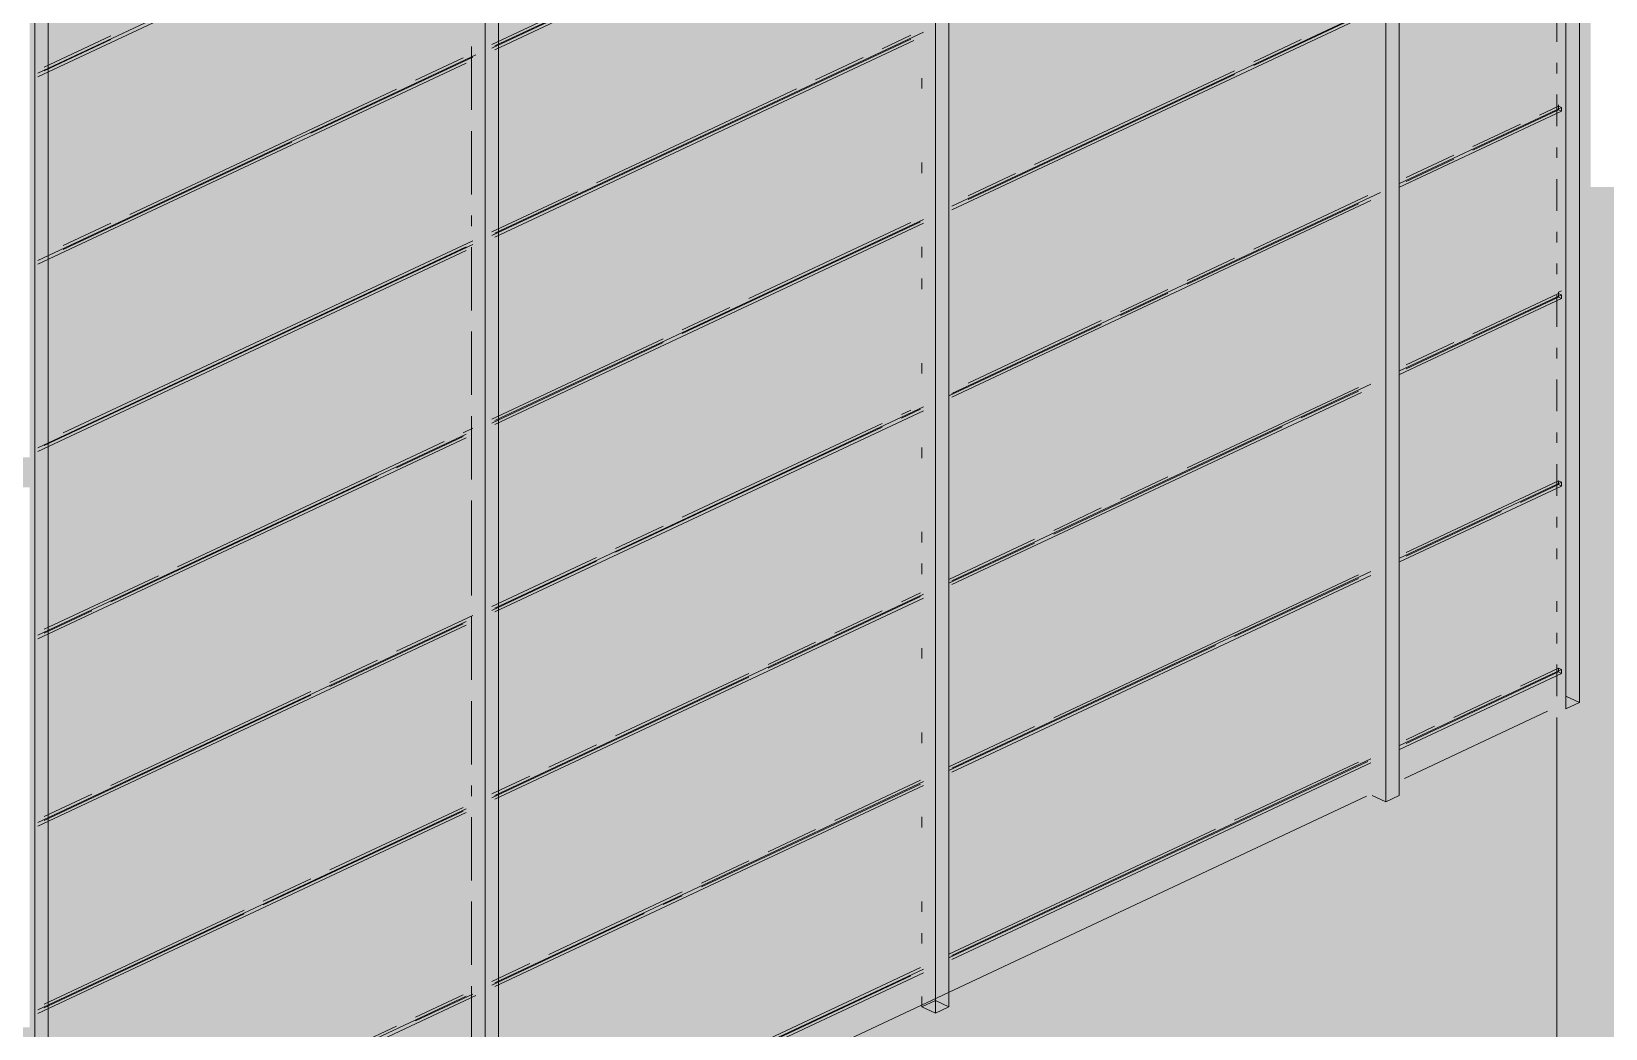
# Model space of a CAD drawing. Header units: millimetres. Extents: x 5 to 1315, y 5 to 292.
# Drawn here: x 1146.66 to 1155.4, y 222.33 to 227.86 of the extents above; entities that cross this region are included whole.
import ezdxf

# ---------------------------------------------------------------- set-up
doc = ezdxf.new("R2010")
doc.units = ezdxf.units.MM
doc.layers.add('EXISTING', color=7, linetype='Continuous')
doc.layers.add('IMAGES', color=7, linetype='Continuous')

# ---------------------------------------------------------------- blocks, each defined once
blk = doc.blocks.new('SHEET_03')
at = {"layer": 'EXISTING', "color": 250, "lineweight": 9}
for p, q in [((255.1821, 224.1719), (255.1821, 240.8234)), ((255.1821, 240.753), (255.1821, 224.1015)), ((255.2571, 224.1367), (255.2571, 240.7882)), ((254.1819, 240.2365), (254.1819, 223.585)), ((254.2569, 223.6202), (254.2569, 240.2717)), ((251.7566, 222.4463), (251.7566, 239.0979)), ((251.6816, 239.0626), (251.6816, 222.4111)), ((249.1812, 237.8888), (249.1812, 221.2373)), ((249.2562, 221.2725), (249.2562, 237.924)), ((246.7558, 220.0986), (246.7558, 236.7501)), ((246.6808, 236.7149), (246.6808, 220.0634)), ((249.2355, 227.7843), (251.6147, 228.9013)), ((249.2355, 227.7635), (251.6147, 228.8805)), ((246.6977, 227.6128), (249.1297, 228.7546)), ((246.6977, 227.6336), (249.0769, 228.7506)), ((250.2762, 228.2886), (249.2188, 227.7921)), ((249.2188, 227.7713), (249.6947, 227.9947)), ((251.7733, 226.8943), (254.1525, 228.0113)), ((251.7733, 226.8735), (254.1525, 227.9905)), ((253.4485, 227.6756), (254.083, 227.9735)), ((255.1321, 227.807), (255.1321, 227.9829)), ((247.104, 227.84), (246.7339, 227.6663)), ((246.7339, 227.6454), (247.104, 227.8192)), ((249.2188, 226.7306), (251.5452, 227.8228)), ((249.2355, 226.7436), (251.6147, 227.8606)), ((251.5452, 227.8436), (251.3865, 227.7691)), ((253.7129, 227.8205), (253.4485, 227.6964)), ((246.6977, 226.5929), (249.1297, 227.7347)), ((249.1062, 227.4289), (249.1062, 227.7806)), ((249.2355, 226.7228), (251.5618, 227.8149)), ((246.6977, 226.5721), (249.0769, 227.689)), ((248.2143, 227.2997), (249.1131, 227.7217)), ((249.0602, 227.7177), (248.7958, 227.5936)), ((251.2808, 227.7195), (251.0164, 227.5954)), ((253.3428, 227.6468), (252.2325, 227.1255)), ((255.1321, 227.6311), (255.1321, 227.6898)), ((251.6065, 227.5473), (251.6065, 227.606)), ((251.8624, 226.931), (253.3428, 227.626)), ((248.6901, 227.5439), (247.2097, 226.8489)), ((250.9107, 227.5457), (249.8004, 227.0245)), ((255.1321, 227.338), (255.1321, 227.5139)), ((254.2583, 227.0202), (255.1571, 227.4422)), ((254.2583, 226.9994), (255.1571, 227.4214)), ((254.6646, 227.2058), (255.1404, 227.4292)), ((255.1404, 227.45), (255.0347, 227.4004)), ((255.1404, 227.4578), (255.1404, 227.437)), ((255.1404, 227.45), (255.1571, 227.4422)), ((255.1404, 227.4292), (255.1404, 227.45)), ((255.1571, 227.4214), (255.1404, 227.4292)), ((255.1571, 227.4422), (255.1571, 227.4214)), ((249.1062, 226.9598), (249.1062, 227.3116)), ((254.9289, 227.3507), (254.6646, 227.2266)), ((246.8396, 226.6544), (248.1085, 227.2501)), ((255.1321, 227.1621), (255.1321, 227.2207)), ((251.6065, 227.0783), (251.6065, 227.1369)), ((254.5588, 227.177), (254.2945, 227.0529)), ((254.2945, 227.032), (254.5588, 227.1562)), ((252.1267, 227.0759), (251.8624, 226.9518)), ((255.1321, 226.8689), (255.1321, 227.0448)), ((249.6947, 226.9748), (249.2188, 226.7514)), ((251.7733, 225.8536), (254.1525, 226.9706)), ((254.083, 226.9536), (253.4485, 226.6557)), ((251.7733, 225.8328), (254.0996, 226.9249)), ((253.0784, 226.4611), (254.0301, 226.9079)), ((247.104, 226.7993), (246.8396, 226.6752)), ((249.1062, 226.7839), (249.1062, 226.8425)), ((249.2355, 225.7029), (251.6147, 226.8199)), ((249.2355, 225.6821), (251.6147, 226.799)), ((250.2762, 226.1863), (251.598, 226.8069)), ((251.5452, 226.8029), (250.6463, 226.3809)), ((249.1131, 226.7018), (246.8396, 225.6345)), ((255.1321, 226.693), (255.1321, 226.7517)), ((246.6977, 225.5522), (249.0769, 226.6691)), ((246.6977, 225.5313), (249.0769, 226.6483)), ((246.7339, 225.564), (249.1131, 226.681)), ((249.1062, 226.3148), (249.1062, 226.6666)), ((251.6065, 226.6092), (251.6065, 226.6678)), ((253.3428, 226.6061), (253.0784, 226.482)), ((255.1321, 226.5171), (255.1321, 226.5758)), ((251.6065, 226.4333), (251.6065, 226.4919)), ((252.9727, 226.4323), (252.7083, 226.3082)), ((255.1571, 226.4249), (255.1404, 226.4171)), ((252.7083, 226.2874), (252.9727, 226.4115)), ((254.2583, 225.9795), (255.1571, 226.4015)), ((254.2583, 225.9587), (255.1571, 226.3806)), ((254.2945, 225.9913), (255.1404, 226.3885)), ((255.1404, 226.4093), (254.6646, 226.1859)), ((255.1321, 226.224), (255.1321, 226.3999)), ((255.1404, 226.4171), (255.1404, 226.3963)), ((255.1404, 226.4093), (255.1571, 226.4015)), ((255.1404, 226.3885), (255.1404, 226.4093)), ((255.1571, 226.3806), (255.1404, 226.3885)), ((255.1571, 226.4015), (255.1571, 226.3806)), ((250.5406, 226.3312), (250.2762, 226.2071)), ((252.6026, 226.2586), (251.8624, 225.9111)), ((249.1062, 225.8458), (249.1062, 226.1976)), ((251.7566, 225.8406), (252.6026, 226.2378)), ((250.1705, 226.1575), (249.2188, 225.7107)), ((249.2188, 225.6899), (250.1705, 226.1367)), ((254.5588, 226.1362), (254.2945, 226.0121)), ((255.1321, 226.0481), (255.1321, 226.1067)), ((251.6065, 225.9643), (251.6065, 226.0229)), ((251.7733, 224.8129), (254.0996, 225.905)), ((255.1321, 225.7549), (255.1321, 225.9308)), ((251.7733, 224.7921), (254.0468, 225.8594)), ((254.0301, 225.888), (253.0784, 225.4412)), ((253.7129, 225.7183), (254.0301, 225.8672)), ((249.1062, 225.3767), (249.1062, 225.7285)), ((249.2355, 224.6622), (251.6147, 225.7791)), ((249.2355, 224.6413), (251.6147, 225.7583)), ((251.4923, 225.7165), (251.598, 225.7661)), ((251.5452, 225.7621), (251.4923, 225.7373)), ((249.1131, 225.6611), (249.0602, 225.6362)), ((249.9061, 224.9719), (251.3865, 225.6669)), ((251.3865, 225.6877), (250.2762, 225.1664)), ((252.3382, 225.0729), (253.6071, 225.6686)), ((255.1321, 225.579), (255.1321, 225.6376)), ((246.6977, 224.5114), (249.0769, 225.6284)), ((246.6977, 224.4906), (249.0769, 225.6076)), ((248.9545, 225.5866), (247.4741, 224.8916)), ((248.6901, 225.4417), (249.0602, 225.6154)), ((251.6065, 225.4952), (251.6065, 225.5538)), ((255.1321, 225.2858), (255.1321, 225.4617)), ((247.104, 224.697), (248.5844, 225.392)), ((252.9727, 225.3916), (252.7083, 225.2675)), ((254.2583, 224.9388), (255.1571, 225.3607)), ((254.2583, 224.918), (255.1571, 225.3399)), ((255.1404, 225.3686), (254.2945, 224.9714)), ((254.9289, 225.2485), (255.1404, 225.3478)), ((255.1404, 225.3686), (255.1571, 225.3607)), ((255.1404, 225.3478), (255.1404, 225.3686)), ((255.1571, 225.3399), (255.1404, 225.3478)), ((255.1571, 225.3607), (255.1571, 225.3399)), ((249.1062, 224.7318), (249.1062, 225.2595)), ((252.6026, 225.2178), (252.3382, 225.0937)), ((254.2945, 224.9506), (254.8232, 225.1988)), ((250.1705, 225.1168), (249.9061, 224.9927)), ((255.1321, 225.11), (255.1321, 225.1686)), ((251.6065, 225.0261), (251.6065, 225.0848)), ((252.2325, 225.0441), (251.7566, 224.8207)), ((251.7566, 224.7999), (252.2325, 225.0233)), ((249.8004, 224.943), (249.2188, 224.67)), ((255.1321, 224.9341), (255.1321, 224.9927)), ((249.2188, 224.6492), (249.8004, 224.9222)), ((251.6065, 224.8502), (251.6065, 224.9089)), ((251.7733, 223.7722), (254.0996, 224.8643)), ((247.3683, 224.8419), (246.7339, 224.5441)), ((251.7733, 223.7513), (254.0996, 224.8435)), ((254.0301, 224.8473), (252.3382, 224.053)), ((253.3428, 224.5038), (254.0301, 224.8265)), ((249.2355, 223.6214), (251.6147, 224.7384)), ((249.2355, 223.6006), (251.6147, 224.7176)), ((250.7521, 224.3283), (251.598, 224.7254)), ((251.598, 224.7462), (251.4923, 224.6966)), ((255.1321, 224.6409), (255.1321, 224.6995)), ((246.6977, 223.4707), (249.0769, 224.5877)), ((246.7339, 224.5233), (246.9982, 224.6474)), ((249.1131, 224.6203), (248.6901, 224.4218)), ((249.1062, 224.2627), (249.1062, 224.6145)), ((251.3865, 224.647), (251.1222, 224.5228)), ((246.6977, 223.4499), (249.0769, 224.5669)), ((248.32, 224.2272), (249.0602, 224.5747)), ((255.1321, 224.465), (255.1321, 224.5236)), ((251.0164, 224.4732), (250.7521, 224.3491)), ((251.6065, 224.3812), (251.6065, 224.4398)), ((251.7566, 223.7592), (253.237, 224.4542)), ((248.5844, 224.3721), (248.32, 224.248)), ((255.1404, 224.3278), (254.9289, 224.2286)), ((255.1321, 224.1718), (255.1321, 224.3477)), ((255.1404, 224.3278), (255.1571, 224.32)), ((255.1404, 224.307), (255.1404, 224.3278)), ((249.2188, 223.6085), (250.6463, 224.2786)), ((250.6463, 224.2994), (249.9061, 223.9519)), ((254.2583, 223.8981), (255.1571, 224.32)), ((254.2583, 223.8772), (255.1571, 224.2992)), ((254.2945, 223.9099), (255.1404, 224.307)), ((255.1571, 224.2992), (255.1404, 224.307)), ((255.1571, 224.32), (255.1571, 224.2992)), ((246.7339, 223.4826), (248.2143, 224.1776)), ((248.2143, 224.1984), (247.104, 223.6771)), ((254.8232, 224.1789), (254.5588, 224.0548)), ((255.1821, 224.1719), (255.2571, 224.1367)), ((249.1062, 223.7937), (249.1062, 224.1455)), ((255.0792, 224.0884), (254.2861, 223.7161)), ((255.2571, 224.1367), (255.1821, 224.1015)), ((252.2325, 224.0034), (251.7566, 223.78)), ((254.4531, 224.0052), (254.2945, 223.9307)), ((255.1321, 203.2988), (255.1321, 224.0547)), ((249.8004, 223.9023), (249.536, 223.7782)), ((251.6065, 223.9121), (251.6065, 223.9708)), ((251.7566, 222.7184), (254.083, 223.8106)), ((251.7733, 222.7314), (254.0996, 223.8236)), ((251.7733, 222.7106), (254.0996, 223.8028)), ((254.0301, 223.8066), (253.3428, 223.4839)), ((249.4303, 223.7286), (249.2188, 223.6293)), ((246.9982, 223.6275), (246.7339, 223.5034)), ((249.1062, 223.6178), (249.1062, 223.6764)), ((249.2355, 222.5807), (251.6147, 223.6977)), ((249.2355, 222.5599), (251.6147, 223.6769)), ((250.382, 223.1138), (251.598, 223.6847)), ((251.598, 223.7055), (251.1222, 223.4821)), ((246.6977, 222.43), (249.0769, 223.547)), ((249.0602, 223.5548), (248.32, 223.2073)), ((254.0746, 223.6168), (249.2633, 221.358)), ((254.1819, 223.585), (254.1069, 223.6202)), ((254.2569, 223.6202), (254.1819, 223.585)), ((246.6977, 222.4092), (249.0769, 223.5262)), ((247.9499, 223.0127), (249.0602, 223.534)), ((249.1062, 223.1487), (249.1062, 223.5005)), ((251.6065, 223.4431), (251.6065, 223.5017)), ((251.0164, 223.4325), (250.7521, 223.3084)), ((253.237, 223.4343), (251.7566, 222.7393)), ((250.6463, 223.2587), (250.382, 223.1346)), ((248.2143, 223.1577), (247.9499, 223.0335)), ((249.1062, 222.6796), (249.1062, 223.0314)), ((250.2762, 223.085), (249.536, 222.7375)), ((250.1705, 223.0145), (250.2762, 223.0642)), ((251.6065, 222.974), (251.6065, 223.0327)), ((247.8442, 222.9839), (246.7339, 222.4626)), ((246.7339, 222.4418), (247.8442, 222.9631)), ((249.2188, 222.5677), (250.0648, 222.9649)), ((251.6065, 222.7981), (251.6065, 222.8568)), ((249.4303, 222.6878), (249.2188, 222.5885)), ((251.598, 222.6648), (250.382, 222.0939)), ((249.2188, 221.527), (251.5452, 222.6192)), ((249.2355, 221.54), (251.6147, 222.657)), ((249.2355, 221.5192), (251.6147, 222.6362)), ((246.6977, 221.3685), (249.1297, 222.5103)), ((246.6977, 221.3893), (249.0769, 222.5063)), ((248.7958, 222.3692), (249.1131, 222.5181)), ((249.0602, 222.5141), (248.7958, 222.39)), ((249.1062, 222.2106), (249.1062, 222.5624)), ((251.6065, 222.4463), (251.6065, 222.505)), ((251.6065, 222.4463), (251.6816, 222.4815)), ((251.6816, 222.4111), (251.6065, 222.4463)), ((251.6816, 222.4815), (251.7566, 222.4463)), ((251.7566, 222.4463), (251.6816, 222.4111)), ((248.6901, 222.3403), (247.9499, 221.9928))]:
    blk.add_line(p, q, dxfattribs=at)
at = {"layer": 'IMAGES', "color": 7}
for points in [[(246.6534, 225.5), (246.82, 225.5), (246.6534, 236.8333), (246.82, 236.8333)], [(251.6525, 227), (251.8191, 227), (251.6525, 231), (251.8191, 231)], [(249.1529, 227.6667), (249.3196, 227.6667), (249.1529, 230.6667), (249.3196, 230.6667)], [(251.4858, 227.8333), (251.6525, 227.8333), (251.4858, 228.6667), (251.6525, 228.6667)], [(248.9863, 227.6667), (249.1529, 227.6667), (248.9863, 228.5), (249.1529, 228.5)], [(254.9852, 227.5), (255.3184, 227.5), (254.9852, 228.1667), (255.3184, 228.1667)], [(246.82, 227.8333), (247.1533, 227.8333), (246.82, 228), (247.1533, 228)], [(247.1533, 227.8333), (247.8198, 227.8333), (247.1533, 228), (247.8198, 228)], [(247.8198, 227.8333), (248.9863, 227.8333), (247.8198, 228), (248.9863, 228)], [(249.3196, 227.8333), (249.9861, 227.8333), (249.3196, 228), (249.9861, 228)], [(249.9861, 227.8333), (251.4858, 227.8333), (249.9861, 228), (251.4858, 228)], [(251.8191, 227.8333), (252.1524, 227.8333), (251.8191, 228), (252.1524, 228)], [(252.1524, 227.8333), (253.8187, 227.8333), (252.1524, 228), (253.8187, 228)], [(253.8187, 227.8333), (254.152, 227.8333), (253.8187, 228), (254.152, 228)], [(254.152, 227.1667), (254.3186, 227.1667), (254.152, 228), (254.3186, 228)], [(254.3186, 227.1667), (254.4853, 227.1667), (254.3186, 228), (254.4853, 228)], [(254.4853, 227.3333), (254.9852, 227.3333), (254.4853, 228), (254.9852, 228)], [(246.82, 227.6667), (247.3199, 227.6667), (246.82, 227.8333), (247.3199, 227.8333)], [(247.3199, 227.6667), (248.9863, 227.6667), (247.3199, 227.8333), (248.9863, 227.8333)], [(249.3196, 227.6667), (249.6528, 227.6667), (249.3196, 227.8333), (249.6528, 227.8333)], [(249.6528, 227.6667), (251.3192, 227.6667), (249.6528, 227.8333), (251.3192, 227.8333)], [(251.3192, 227.6667), (251.6525, 227.6667), (251.3192, 227.8333), (251.6525, 227.8333)], [(251.8191, 227.1667), (251.9857, 227.1667), (251.8191, 227.8333), (251.9857, 227.8333)], [(251.9857, 227.6667), (253.4855, 227.6667), (251.9857, 227.8333), (253.4855, 227.8333)], [(253.4855, 227.6667), (254.152, 227.6667), (253.4855, 227.8333), (254.152, 227.8333)], [(246.82, 227.5), (246.9867, 227.5), (246.82, 227.6667), (246.9867, 227.6667)], [(246.9867, 227.5), (248.653, 227.5), (246.9867, 227.6667), (248.653, 227.6667)], [(248.653, 227.5), (248.9863, 227.5), (248.653, 227.6667), (248.9863, 227.6667)], [(248.9863, 227.5), (249.3196, 227.5), (248.9863, 227.6667), (249.3196, 227.6667)], [(249.3196, 227), (249.4862, 227), (249.3196, 227.6667), (249.4862, 227.6667)], [(249.4862, 227.5), (250.8193, 227.5), (249.4862, 227.6667), (250.8193, 227.6667)], [(250.8193, 227.5), (251.6525, 227.5), (250.8193, 227.6667), (251.6525, 227.6667)], [(251.9857, 227.5), (253.1522, 227.5), (251.9857, 227.6667), (253.1522, 227.6667)], [(253.1522, 227.5), (253.3188, 227.5), (253.1522, 227.6667), (253.3188, 227.6667)], [(253.3188, 227.5), (253.4855, 227.5), (253.3188, 227.6667), (253.4855, 227.6667)], [(253.4855, 227.5), (253.6521, 227.5), (253.4855, 227.6667), (253.6521, 227.6667)], [(253.6521, 227.5), (253.9854, 227.5), (253.6521, 227.6667), (253.9854, 227.6667)], [(253.9854, 227), (254.152, 227), (253.9854, 227.6667), (254.152, 227.6667)], [(246.82, 227.3333), (248.3197, 227.3333), (246.82, 227.5), (248.3197, 227.5)], [(248.3197, 227.3333), (249.1529, 227.3333), (248.3197, 227.5), (249.1529, 227.5)], [(249.1529, 226.6667), (249.3196, 226.6667), (249.1529, 227.5), (249.3196, 227.5)], [(249.4862, 227.3333), (250.486, 227.3333), (249.4862, 227.5), (250.486, 227.5)], [(250.486, 227.3333), (251.1526, 227.3333), (250.486, 227.5), (251.1526, 227.5)], [(251.1526, 227.3333), (251.4858, 227.3333), (251.1526, 227.5), (251.4858, 227.5)], [(251.4858, 226.8333), (251.6525, 226.8333), (251.4858, 227.5), (251.6525, 227.5)], [(251.9857, 227.3333), (252.8189, 227.3333), (251.9857, 227.5), (252.8189, 227.5)], [(252.8189, 227.3333), (253.3188, 227.3333), (252.8189, 227.5), (253.3188, 227.5)], [(253.3188, 227.3333), (253.9854, 227.3333), (253.3188, 227.5), (253.9854, 227.5)], [(254.9852, 227.3333), (255.1518, 227.3333), (254.9852, 227.5), (255.1518, 227.5)], [(255.1518, 227.3333), (255.3184, 227.3333), (255.1518, 227.5), (255.3184, 227.5)], [(246.82, 227), (246.9867, 227), (246.82, 227.3333), (246.9867, 227.3333)], [(246.9867, 227.1667), (247.9865, 227.1667), (246.9867, 227.3333), (247.9865, 227.3333)], [(247.9865, 227.1667), (248.653, 227.1667), (247.9865, 227.3333), (248.653, 227.3333)], [(248.653, 227.1667), (248.9863, 227.1667), (248.653, 227.3333), (248.9863, 227.3333)], [(248.9863, 226.6667), (249.1529, 226.6667), (248.9863, 227.3333), (249.1529, 227.3333)], [(249.4862, 227.1667), (250.1527, 227.1667), (249.4862, 227.3333), (250.1527, 227.3333)], [(250.1527, 227.1667), (250.8193, 227.1667), (250.1527, 227.3333), (250.8193, 227.3333)], [(250.8193, 227.1667), (251.4858, 227.1667), (250.8193, 227.3333), (251.4858, 227.3333)], [(251.9857, 227.1667), (252.4856, 227.1667), (251.9857, 227.3333), (252.4856, 227.3333)], [(252.4856, 227.1667), (252.6523, 227.1667), (252.4856, 227.3333), (252.6523, 227.3333)], [(252.6523, 227.1667), (252.9855, 227.1667), (252.6523, 227.3333), (252.9855, 227.3333)], [(252.9855, 227.1667), (253.9854, 227.1667), (252.9855, 227.3333), (253.9854, 227.3333)], [(254.4853, 227.1667), (254.6519, 227.1667), (254.4853, 227.3333), (254.6519, 227.3333)], [(254.6519, 227.1667), (255.3184, 227.1667), (254.6519, 227.3333), (255.3184, 227.3333)], [(246.9867, 227), (247.4866, 227), (246.9867, 227.1667), (247.4866, 227.1667)], [(247.4866, 227), (248.1531, 227), (247.4866, 227.1667), (248.1531, 227.1667)], [(248.1531, 227), (248.9863, 227), (248.1531, 227.1667), (248.9863, 227.1667)], [(249.4862, 227), (249.8195, 227), (249.4862, 227.1667), (249.8195, 227.1667)], [(249.8195, 227), (250.486, 227), (249.8195, 227.1667), (250.486, 227.1667)], [(250.486, 227), (251.4858, 227), (250.486, 227.1667), (251.4858, 227.1667)], [(251.8191, 227), (252.6523, 227), (251.8191, 227.1667), (252.6523, 227.1667)], [(252.6523, 227), (253.9854, 227), (252.6523, 227.1667), (253.9854, 227.1667)], [(254.152, 227), (254.4853, 227), (254.152, 227.1667), (254.4853, 227.1667)], [(254.4853, 227), (254.8185, 227), (254.4853, 227.1667), (254.8185, 227.1667)], [(254.8185, 227), (254.9852, 227), (254.8185, 227.1667), (254.9852, 227.1667)], [(254.9852, 226.3333), (255.1518, 226.3333), (254.9852, 227.1667), (255.1518, 227.1667)], [(255.1518, 226.3333), (255.3184, 226.3333), (255.1518, 227.1667), (255.3184, 227.1667)], [(246.82, 226.8333), (247.3199, 226.8333), (246.82, 227), (247.3199, 227)], [(247.3199, 226.8333), (247.4866, 226.8333), (247.3199, 227), (247.4866, 227)], [(247.4866, 226.8333), (247.6532, 226.8333), (247.4866, 227), (247.6532, 227)], [(247.6532, 226.8333), (247.8198, 226.8333), (247.6532, 227), (247.8198, 227)], [(247.8198, 226.8333), (248.9863, 226.8333), (247.8198, 227), (248.9863, 227)], [(249.3196, 226.8333), (250.1527, 226.8333), (249.3196, 227), (250.1527, 227)], [(250.1527, 226.8333), (251.4858, 226.8333), (250.1527, 227), (251.4858, 227)], [(251.6525, 226.8333), (251.9857, 226.8333), (251.6525, 227), (251.9857, 227)], [(251.9857, 226.8333), (252.319, 226.8333), (251.9857, 227), (252.319, 227)], [(252.319, 226.8333), (253.8187, 226.8333), (252.319, 227), (253.8187, 227)], [(253.8187, 226.8333), (254.152, 226.8333), (253.8187, 227), (254.152, 227)], [(254.152, 223.5), (254.3186, 223.5), (254.152, 227), (254.3186, 227)], [(254.3186, 226.1667), (254.4853, 226.1667), (254.3186, 227), (254.4853, 227)], [(254.4853, 226.3333), (254.9852, 226.3333), (254.4853, 227), (254.9852, 227)], [(255.3184, 226.8333), (255.4851, 226.8333), (255.3184, 227), (255.4851, 227)], [(246.82, 226.6667), (247.4866, 226.6667), (246.82, 226.8333), (247.4866, 226.8333)], [(247.4866, 226.6667), (248.9863, 226.6667), (247.4866, 226.8333), (248.9863, 226.8333)], [(249.3196, 226.6667), (249.8195, 226.6667), (249.3196, 226.8333), (249.8195, 226.8333)], [(249.8195, 226.6667), (251.3192, 226.6667), (249.8195, 226.8333), (251.3192, 226.8333)], [(251.3192, 226.6667), (251.6525, 226.6667), (251.3192, 226.8333), (251.6525, 226.8333)], [(251.6525, 225.6667), (251.8191, 225.6667), (251.6525, 226.8333), (251.8191, 226.8333)], [(251.8191, 226), (251.9857, 226), (251.8191, 226.8333), (251.9857, 226.8333)], [(251.9857, 226.6667), (253.6521, 226.6667), (251.9857, 226.8333), (253.6521, 226.8333)], [(253.6521, 226.6667), (254.152, 226.6667), (253.6521, 226.8333), (254.152, 226.8333)], [(255.3184, 226.6667), (255.6517, 226.6667), (255.3184, 226.8333), (255.6517, 226.8333)], [(246.82, 226.5), (247.1533, 226.5), (246.82, 226.6667), (247.1533, 226.6667)], [(247.1533, 226.5), (248.8197, 226.5), (247.1533, 226.6667), (248.8197, 226.6667)], [(248.8197, 226.5), (248.9863, 226.5), (248.8197, 226.6667), (248.9863, 226.6667)], [(248.9863, 226.5), (249.3196, 226.5), (248.9863, 226.6667), (249.3196, 226.6667)], [(249.3196, 225.8333), (249.4862, 225.8333), (249.3196, 226.6667), (249.4862, 226.6667)], [(249.4862, 226.5), (250.8193, 226.5), (249.4862, 226.6667), (250.8193, 226.6667)], [(250.8193, 226.5), (251.6525, 226.5), (250.8193, 226.6667), (251.6525, 226.6667)], [(251.9857, 226.5), (253.1522, 226.5), (251.9857, 226.6667), (253.1522, 226.6667)], [(253.1522, 226.5), (253.8187, 226.5), (253.1522, 226.6667), (253.8187, 226.6667)], [(253.8187, 226.5), (253.9854, 226.5), (253.8187, 226.6667), (253.9854, 226.6667)], [(253.9854, 225.8333), (254.152, 225.8333), (253.9854, 226.6667), (254.152, 226.6667)], [(255.3184, 224), (255.4851, 224), (255.3184, 226.6667), (255.4851, 226.6667)], [(246.82, 226.3333), (248.4864, 226.3333), (246.82, 226.5), (248.4864, 226.5)], [(248.4864, 226.3333), (249.1529, 226.3333), (248.4864, 226.5), (249.1529, 226.5)], [(249.1529, 225.8333), (249.3196, 225.8333), (249.1529, 226.5), (249.3196, 226.5)], [(249.4862, 226.3333), (250.6526, 226.3333), (249.4862, 226.5), (250.6526, 226.5)], [(250.6526, 226.3333), (251.3192, 226.3333), (250.6526, 226.5), (251.3192, 226.5)], [(251.3192, 226.3333), (251.4858, 226.3333), (251.3192, 226.5), (251.4858, 226.5)], [(251.4858, 225.6667), (251.6525, 225.6667), (251.4858, 226.5), (251.6525, 226.5)], [(251.9857, 226.3333), (252.8189, 226.3333), (251.9857, 226.5), (252.8189, 226.5)], [(252.8189, 226.3333), (253.4855, 226.3333), (252.8189, 226.5), (253.4855, 226.5)], [(253.4855, 226.3333), (253.9854, 226.3333), (253.4855, 226.5), (253.9854, 226.5)], [(246.82, 225.8333), (246.9867, 225.8333), (246.82, 226.3333), (246.9867, 226.3333)], [(246.9867, 226.1667), (247.9865, 226.1667), (246.9867, 226.3333), (247.9865, 226.3333)], [(247.9865, 226.1667), (248.653, 226.1667), (247.9865, 226.3333), (248.653, 226.3333)], [(248.653, 226.1667), (248.9863, 226.1667), (248.653, 226.3333), (248.9863, 226.3333)], [(248.9863, 225.6667), (249.1529, 225.6667), (248.9863, 226.3333), (249.1529, 226.3333)], [(249.4862, 226.1667), (250.1527, 226.1667), (249.4862, 226.3333), (250.1527, 226.3333)], [(250.1527, 226.1667), (250.9859, 226.1667), (250.1527, 226.3333), (250.9859, 226.3333)], [(250.9859, 226.1667), (251.4858, 226.1667), (250.9859, 226.3333), (251.4858, 226.3333)], [(251.9857, 226.1667), (252.4856, 226.1667), (251.9857, 226.3333), (252.4856, 226.3333)], [(252.4856, 226.1667), (253.1522, 226.1667), (252.4856, 226.3333), (253.1522, 226.3333)], [(253.1522, 226.1667), (253.9854, 226.1667), (253.1522, 226.3333), (253.9854, 226.3333)], [(254.4853, 226.1667), (254.6519, 226.1667), (254.4853, 226.3333), (254.6519, 226.3333)], [(254.6519, 226.1667), (254.8185, 226.1667), (254.6519, 226.3333), (254.8185, 226.3333)], [(254.8185, 226.1667), (254.9852, 226.1667), (254.8185, 226.3333), (254.9852, 226.3333)], [(254.9852, 226.1667), (255.3184, 226.1667), (254.9852, 226.3333), (255.3184, 226.3333)], [(246.9867, 226), (247.6532, 226), (246.9867, 226.1667), (247.6532, 226.1667)], [(247.6532, 226), (247.9865, 226), (247.6532, 226.1667), (247.9865, 226.1667)], [(247.9865, 226), (248.1531, 226), (247.9865, 226.1667), (248.1531, 226.1667)], [(248.1531, 226), (248.3197, 226), (248.1531, 226.1667), (248.3197, 226.1667)], [(248.3197, 226), (248.9863, 226), (248.3197, 226.1667), (248.9863, 226.1667)], [(249.4862, 226), (249.8195, 226), (249.4862, 226.1667), (249.8195, 226.1667)], [(249.8195, 226), (250.1527, 226), (249.8195, 226.1667), (250.1527, 226.1667)], [(250.1527, 226), (250.3194, 226), (250.1527, 226.1667), (250.3194, 226.1667)], [(250.3194, 226), (250.486, 226), (250.3194, 226.1667), (250.486, 226.1667)], [(250.486, 226), (251.4858, 226), (250.486, 226.1667), (251.4858, 226.1667)], [(251.9857, 226), (252.1524, 226), (251.9857, 226.1667), (252.1524, 226.1667)], [(252.1524, 226), (252.6523, 226), (252.1524, 226.1667), (252.6523, 226.1667)], [(252.6523, 226), (253.9854, 226), (252.6523, 226.1667), (253.9854, 226.1667)], [(254.3186, 226), (255.1518, 226), (254.3186, 226.1667), (255.1518, 226.1667)], [(255.1518, 225.3333), (255.3184, 225.3333), (255.1518, 226.1667), (255.3184, 226.1667)], [(246.9867, 225.8333), (247.3199, 225.8333), (246.9867, 226), (247.3199, 226)], [(247.3199, 225.8333), (247.9865, 225.8333), (247.3199, 226), (247.9865, 226)], [(247.9865, 225.8333), (248.9863, 225.8333), (247.9865, 226), (248.9863, 226)], [(249.4862, 225.8333), (249.6528, 225.8333), (249.4862, 226), (249.6528, 226)], [(249.6528, 225.8333), (250.1527, 225.8333), (249.6528, 226), (250.1527, 226)], [(250.1527, 225.8333), (251.4858, 225.8333), (250.1527, 226), (251.4858, 226)], [(251.8191, 225.8333), (252.319, 225.8333), (251.8191, 226), (252.319, 226)], [(252.319, 225.8333), (253.9854, 225.8333), (252.319, 226), (253.9854, 226)], [(254.3186, 225.8333), (254.6519, 225.8333), (254.3186, 226), (254.6519, 226)], [(254.6519, 225.8333), (254.9852, 225.8333), (254.6519, 226), (254.9852, 226)], [(254.9852, 225.3333), (255.1518, 225.3333), (254.9852, 226), (255.1518, 226)], [(246.82, 225.6667), (246.9867, 225.6667), (246.82, 225.8333), (246.9867, 225.8333)], [(246.9867, 225.6667), (247.1533, 225.6667), (246.9867, 225.8333), (247.1533, 225.8333)], [(247.1533, 225.6667), (247.3199, 225.6667), (247.1533, 225.8333), (247.3199, 225.8333)], [(247.3199, 225.6667), (247.6532, 225.6667), (247.3199, 225.8333), (247.6532, 225.8333)], [(247.6532, 225.6667), (248.9863, 225.6667), (247.6532, 225.8333), (248.9863, 225.8333)], [(249.1529, 225.6667), (249.4862, 225.6667), (249.1529, 225.8333), (249.4862, 225.8333)], [(249.4862, 225.6667), (249.8195, 225.6667), (249.4862, 225.8333), (249.8195, 225.8333)], [(249.8195, 225.6667), (251.4858, 225.6667), (249.8195, 225.8333), (251.4858, 225.8333)], [(251.8191, 225), (251.9857, 225), (251.8191, 225.8333), (251.9857, 225.8333)], [(251.9857, 225.6667), (253.6521, 225.6667), (251.9857, 225.8333), (253.6521, 225.8333)], [(253.6521, 225.6667), (254.152, 225.6667), (253.6521, 225.8333), (254.152, 225.8333)], [(254.3186, 225.1667), (254.4853, 225.1667), (254.3186, 225.8333), (254.4853, 225.8333)], [(254.4853, 225.3333), (254.9852, 225.3333), (254.4853, 225.8333), (254.9852, 225.8333)], [(246.82, 225.5), (247.3199, 225.5), (246.82, 225.6667), (247.3199, 225.6667)], [(247.3199, 225.5), (248.8197, 225.5), (247.3199, 225.6667), (248.8197, 225.6667)], [(248.8197, 225.5), (248.9863, 225.5), (248.8197, 225.6667), (248.9863, 225.6667)], [(248.9863, 225.5), (249.3196, 225.5), (248.9863, 225.6667), (249.3196, 225.6667)], [(249.3196, 224.8333), (249.4862, 224.8333), (249.3196, 225.6667), (249.4862, 225.6667)], [(249.4862, 225.5), (250.9859, 225.5), (249.4862, 225.6667), (250.9859, 225.6667)], [(250.9859, 225.5), (251.4858, 225.5), (250.9859, 225.6667), (251.4858, 225.6667)], [(251.4858, 225.5), (251.8191, 225.5), (251.4858, 225.6667), (251.8191, 225.6667)], [(251.9857, 225.5), (253.3188, 225.5), (251.9857, 225.6667), (253.3188, 225.6667)], [(253.3188, 225.5), (253.8187, 225.5), (253.3188, 225.6667), (253.8187, 225.6667)], [(253.8187, 225.5), (253.9854, 225.5), (253.8187, 225.6667), (253.9854, 225.6667)], [(253.9854, 224.8333), (254.152, 224.8333), (253.9854, 225.6667), (254.152, 225.6667)], [(246.4868, 225.3333), (246.82, 225.3333), (246.4868, 225.5), (246.82, 225.5)], [(246.82, 225.3333), (246.9867, 225.3333), (246.82, 225.5), (246.9867, 225.5)], [(246.9867, 225.3333), (248.4864, 225.3333), (246.9867, 225.5), (248.4864, 225.5)], [(248.4864, 225.3333), (248.653, 225.3333), (248.4864, 225.5), (248.653, 225.5)], [(248.653, 225.3333), (248.8197, 225.3333), (248.653, 225.5), (248.8197, 225.5)], [(248.8197, 225.3333), (249.1529, 225.3333), (248.8197, 225.5), (249.1529, 225.5)], [(249.1529, 222.6667), (249.3196, 222.6667), (249.1529, 225.5), (249.3196, 225.5)], [(249.4862, 225.3333), (250.8193, 225.3333), (249.4862, 225.5), (250.8193, 225.5)], [(250.8193, 225.3333), (251.3192, 225.3333), (250.8193, 225.5), (251.3192, 225.5)], [(251.3192, 225.3333), (251.4858, 225.3333), (251.3192, 225.5), (251.4858, 225.5)], [(251.4858, 224.6667), (251.6525, 224.6667), (251.4858, 225.5), (251.6525, 225.5)], [(251.6525, 224.6667), (251.8191, 224.6667), (251.6525, 225.5), (251.8191, 225.5)], [(251.9857, 225.3333), (252.8189, 225.3333), (251.9857, 225.5), (252.8189, 225.5)], [(252.8189, 225.3333), (253.4855, 225.3333), (252.8189, 225.5), (253.4855, 225.5)], [(253.4855, 225.3333), (253.9854, 225.3333), (253.4855, 225.5), (253.9854, 225.5)], [(246.6534, 222.3333), (246.82, 222.3333), (246.6534, 225.3333), (246.82, 225.3333)], [(246.82, 225.1667), (248.1531, 225.1667), (246.82, 225.3333), (248.1531, 225.3333)], [(248.1531, 225.1667), (248.8197, 225.1667), (248.1531, 225.3333), (248.8197, 225.3333)], [(248.8197, 225.1667), (248.9863, 225.1667), (248.8197, 225.3333), (248.9863, 225.3333)], [(248.9863, 224.5), (249.1529, 224.5), (248.9863, 225.3333), (249.1529, 225.3333)], [(249.4862, 225.1667), (250.486, 225.1667), (249.4862, 225.3333), (250.486, 225.3333)], [(250.486, 225.1667), (250.9859, 225.1667), (250.486, 225.3333), (250.9859, 225.3333)], [(250.9859, 225.1667), (251.4858, 225.1667), (250.9859, 225.3333), (251.4858, 225.3333)], [(251.9857, 225.1667), (252.4856, 225.1667), (251.9857, 225.3333), (252.4856, 225.3333)], [(252.4856, 225.1667), (252.8189, 225.1667), (252.4856, 225.3333), (252.8189, 225.3333)], [(252.8189, 225.1667), (252.9855, 225.1667), (252.8189, 225.3333), (252.9855, 225.3333)], [(252.9855, 225.1667), (253.1522, 225.1667), (252.9855, 225.3333), (253.1522, 225.3333)], [(253.1522, 225.1667), (253.9854, 225.1667), (253.1522, 225.3333), (253.9854, 225.3333)], [(254.4853, 225.1667), (254.8185, 225.1667), (254.4853, 225.3333), (254.8185, 225.3333)], [(254.8185, 225.1667), (254.9852, 225.1667), (254.8185, 225.3333), (254.9852, 225.3333)], [(254.9852, 225.1667), (255.3184, 225.1667), (254.9852, 225.3333), (255.3184, 225.3333)], [(246.82, 224.8333), (246.9867, 224.8333), (246.82, 225.1667), (246.9867, 225.1667)], [(246.9867, 225), (247.6532, 225), (246.9867, 225.1667), (247.6532, 225.1667)], [(247.6532, 225), (248.3197, 225), (247.6532, 225.1667), (248.3197, 225.1667)], [(248.3197, 225), (248.9863, 225), (248.3197, 225.1667), (248.9863, 225.1667)], [(249.4862, 225), (249.9861, 225), (249.4862, 225.1667), (249.9861, 225.1667)], [(249.9861, 225), (250.6526, 225), (249.9861, 225.1667), (250.6526, 225.1667)], [(250.6526, 225), (251.4858, 225), (250.6526, 225.1667), (251.4858, 225.1667)], [(251.9857, 225), (252.1524, 225), (251.9857, 225.1667), (252.1524, 225.1667)], [(252.1524, 225), (252.8189, 225), (252.1524, 225.1667), (252.8189, 225.1667)], [(252.8189, 225), (253.9854, 225), (252.8189, 225.1667), (253.9854, 225.1667)], [(254.3186, 225), (255.1518, 225), (254.3186, 225.1667), (255.1518, 225.1667)], [(255.1518, 224), (255.3184, 224), (255.1518, 225.1667), (255.3184, 225.1667)], [(246.9867, 224.8333), (247.3199, 224.8333), (246.9867, 225), (247.3199, 225)], [(247.3199, 224.8333), (247.9865, 224.8333), (247.3199, 225), (247.9865, 225)], [(247.9865, 224.8333), (248.9863, 224.8333), (247.9865, 225), (248.9863, 225)], [(249.4862, 224.8333), (249.6528, 224.8333), (249.4862, 225), (249.6528, 225)], [(249.6528, 224.8333), (250.1527, 224.8333), (249.6528, 225), (250.1527, 225)], [(250.1527, 224.8333), (251.4858, 224.8333), (250.1527, 225), (251.4858, 225)], [(251.8191, 224.8333), (252.4856, 224.8333), (251.8191, 225), (252.4856, 225)], [(252.4856, 224.8333), (253.9854, 224.8333), (252.4856, 225), (253.9854, 225)], [(254.3186, 224.8333), (254.6519, 224.8333), (254.3186, 225), (254.6519, 225)], [(254.6519, 224.8333), (254.9852, 224.8333), (254.6519, 225), (254.9852, 225)], [(254.9852, 224.1667), (255.1518, 224.1667), (254.9852, 225), (255.1518, 225)], [(246.82, 224.6667), (246.9867, 224.6667), (246.82, 224.8333), (246.9867, 224.8333)], [(246.9867, 224.6667), (247.8198, 224.6667), (246.9867, 224.8333), (247.8198, 224.8333)], [(247.8198, 224.6667), (248.9863, 224.6667), (247.8198, 224.8333), (248.9863, 224.8333)], [(249.3196, 224.6667), (249.9861, 224.6667), (249.3196, 224.8333), (249.9861, 224.8333)], [(249.9861, 224.6667), (251.4858, 224.6667), (249.9861, 224.8333), (251.4858, 224.8333)], [(251.8191, 224.6667), (252.1524, 224.6667), (251.8191, 224.8333), (252.1524, 224.8333)], [(252.1524, 224.6667), (253.6521, 224.6667), (252.1524, 224.8333), (253.6521, 224.8333)], [(253.6521, 224.6667), (254.152, 224.6667), (253.6521, 224.8333), (254.152, 224.8333)], [(254.3186, 224.1667), (254.4853, 224.1667), (254.3186, 224.8333), (254.4853, 224.8333)], [(254.4853, 224.1667), (254.9852, 224.1667), (254.4853, 224.8333), (254.9852, 224.8333)], [(246.82, 224.3333), (246.9867, 224.3333), (246.82, 224.6667), (246.9867, 224.6667)], [(246.9867, 224.5), (247.1533, 224.5), (246.9867, 224.6667), (247.1533, 224.6667)], [(247.1533, 224.5), (247.3199, 224.5), (247.1533, 224.6667), (247.3199, 224.6667)], [(247.3199, 224.5), (248.9863, 224.5), (247.3199, 224.6667), (248.9863, 224.6667)], [(249.3196, 223.8333), (249.4862, 223.8333), (249.3196, 224.6667), (249.4862, 224.6667)], [(249.4862, 224.5), (251.1526, 224.5), (249.4862, 224.6667), (251.1526, 224.6667)], [(251.1526, 224.5), (251.4858, 224.5), (251.1526, 224.6667), (251.4858, 224.6667)], [(251.4858, 224.5), (251.8191, 224.5), (251.4858, 224.6667), (251.8191, 224.6667)], [(251.8191, 224), (251.9857, 224), (251.8191, 224.6667), (251.9857, 224.6667)], [(251.9857, 224.5), (253.3188, 224.5), (251.9857, 224.6667), (253.3188, 224.6667)], [(253.3188, 224.5), (254.152, 224.5), (253.3188, 224.6667), (254.152, 224.6667)], [(246.9867, 224.3333), (248.653, 224.3333), (246.9867, 224.5), (248.653, 224.5)], [(248.653, 224.3333), (249.1529, 224.3333), (248.653, 224.5), (249.1529, 224.5)], [(249.4862, 224.3333), (250.8193, 224.3333), (249.4862, 224.5), (250.8193, 224.5)], [(250.8193, 224.3333), (251.6525, 224.3333), (250.8193, 224.5), (251.6525, 224.5)], [(251.6525, 223.8333), (251.8191, 223.8333), (251.6525, 224.5), (251.8191, 224.5)], [(251.9857, 224.3333), (252.9855, 224.3333), (251.9857, 224.5), (252.9855, 224.5)], [(252.9855, 224.3333), (253.6521, 224.3333), (252.9855, 224.5), (253.6521, 224.5)], [(253.6521, 224.3333), (253.9854, 224.3333), (253.6521, 224.5), (253.9854, 224.5)], [(253.9854, 223.8333), (254.152, 223.8333), (253.9854, 224.5), (254.152, 224.5)], [(246.82, 224.1667), (248.3197, 224.1667), (246.82, 224.3333), (248.3197, 224.3333)], [(248.3197, 224.1667), (248.8197, 224.1667), (248.3197, 224.3333), (248.8197, 224.3333)], [(248.8197, 224.1667), (248.9863, 224.1667), (248.8197, 224.3333), (248.9863, 224.3333)], [(248.9863, 223.5), (249.1529, 223.5), (248.9863, 224.3333), (249.1529, 224.3333)], [(249.4862, 224.1667), (250.486, 224.1667), (249.4862, 224.3333), (250.486, 224.3333)], [(250.486, 224.1667), (250.9859, 224.1667), (250.486, 224.3333), (250.9859, 224.3333)], [(250.9859, 224.1667), (251.4858, 224.1667), (250.9859, 224.3333), (251.4858, 224.3333)], [(251.4858, 223.6667), (251.6525, 223.6667), (251.4858, 224.3333), (251.6525, 224.3333)], [(251.9857, 224.1667), (252.6523, 224.1667), (251.9857, 224.3333), (252.6523, 224.3333)], [(252.6523, 224.1667), (253.3188, 224.1667), (252.6523, 224.3333), (253.3188, 224.3333)], [(253.3188, 224.1667), (253.9854, 224.1667), (253.3188, 224.3333), (253.9854, 224.3333)], [(246.82, 223.8333), (246.9867, 223.8333), (246.82, 224.1667), (246.9867, 224.1667)], [(246.9867, 224), (247.8198, 224), (246.9867, 224.1667), (247.8198, 224.1667)], [(247.8198, 224), (248.4864, 224), (247.8198, 224.1667), (248.4864, 224.1667)], [(248.4864, 224), (248.9863, 224), (248.4864, 224.1667), (248.9863, 224.1667)], [(249.4862, 224), (250.1527, 224), (249.4862, 224.1667), (250.1527, 224.1667)], [(250.1527, 224), (250.6526, 224), (250.1527, 224.1667), (250.6526, 224.1667)], [(250.6526, 224), (251.4858, 224), (250.6526, 224.1667), (251.4858, 224.1667)], [(251.9857, 224), (252.319, 224), (251.9857, 224.1667), (252.319, 224.1667)], [(252.319, 224), (252.9855, 224), (252.319, 224.1667), (252.9855, 224.1667)], [(252.9855, 224), (253.9854, 224), (252.9855, 224.1667), (253.9854, 224.1667)], [(254.3186, 223.8333), (255.1518, 223.8333), (254.3186, 224.1667), (255.1518, 224.1667)], [(246.9867, 223.8333), (247.3199, 223.8333), (246.9867, 224), (247.3199, 224)], [(247.3199, 223.8333), (248.1531, 223.8333), (247.3199, 224), (248.1531, 224)], [(248.1531, 223.8333), (248.9863, 223.8333), (248.1531, 224), (248.9863, 224)], [(249.4862, 223.8333), (249.6528, 223.8333), (249.4862, 224), (249.6528, 224)], [(249.6528, 223.8333), (250.3194, 223.8333), (249.6528, 224), (250.3194, 224)], [(250.3194, 223.8333), (251.4858, 223.8333), (250.3194, 224), (251.4858, 224)], [(251.8191, 223.8333), (252.6523, 223.8333), (251.8191, 224), (252.6523, 224)], [(252.6523, 223.8333), (253.9854, 223.8333), (252.6523, 224), (253.9854, 224)], [(255.1518, 223.8333), (255.3184, 223.8333), (255.1518, 224), (255.3184, 224)], [(255.3184, 216.6667), (255.4851, 216.6667), (255.3184, 224), (255.4851, 224)], [(246.82, 223.6667), (247.3199, 223.6667), (246.82, 223.8333), (247.3199, 223.8333)], [(247.3199, 223.6667), (247.4866, 223.6667), (247.3199, 223.8333), (247.4866, 223.8333)], [(247.4866, 223.6667), (247.8198, 223.6667), (247.4866, 223.8333), (247.8198, 223.8333)], [(247.8198, 223.6667), (248.9863, 223.6667), (247.8198, 223.8333), (248.9863, 223.8333)], [(249.3196, 223.5), (249.6528, 223.5), (249.3196, 223.8333), (249.6528, 223.8333)], [(249.6528, 223.6667), (249.8195, 223.6667), (249.6528, 223.8333), (249.8195, 223.8333)], [(249.8195, 223.6667), (249.9861, 223.6667), (249.8195, 223.8333), (249.9861, 223.8333)], [(249.9861, 223.6667), (251.4858, 223.6667), (249.9861, 223.8333), (251.4858, 223.8333)], [(251.6525, 223.6667), (251.9857, 223.6667), (251.6525, 223.8333), (251.9857, 223.8333)], [(251.9857, 223.6667), (252.1524, 223.6667), (251.9857, 223.8333), (252.1524, 223.8333)], [(252.1524, 223.6667), (253.8187, 223.6667), (252.1524, 223.8333), (253.8187, 223.8333)], [(253.8187, 223.6667), (254.152, 223.6667), (253.8187, 223.8333), (254.152, 223.8333)], [(254.3186, 223.6667), (254.8185, 223.6667), (254.3186, 223.8333), (254.8185, 223.8333)], [(254.8185, 223.6667), (255.1518, 223.6667), (254.8185, 223.8333), (255.1518, 223.8333)], [(255.1518, 216.3333), (255.3184, 216.3333), (255.1518, 223.8333), (255.3184, 223.8333)], [(246.82, 223.5), (247.4866, 223.5), (246.82, 223.6667), (247.4866, 223.6667)], [(247.4866, 223.5), (248.9863, 223.5), (247.4866, 223.6667), (248.9863, 223.6667)], [(249.6528, 223.5), (251.3192, 223.5), (249.6528, 223.6667), (251.3192, 223.6667)], [(251.3192, 223.5), (251.4858, 223.5), (251.3192, 223.6667), (251.4858, 223.6667)], [(251.4858, 223.5), (251.8191, 223.5), (251.4858, 223.6667), (251.8191, 223.6667)], [(251.8191, 222.8333), (251.9857, 222.8333), (251.8191, 223.6667), (251.9857, 223.6667)], [(251.9857, 223.5), (253.4855, 223.5), (251.9857, 223.6667), (253.4855, 223.6667)], [(253.4855, 223.5), (254.152, 223.5), (253.4855, 223.6667), (254.152, 223.6667)], [(254.3186, 223.5), (254.4853, 223.5), (254.3186, 223.6667), (254.4853, 223.6667)], [(254.4853, 223.5), (254.9852, 223.5), (254.4853, 223.6667), (254.9852, 223.6667)], [(254.9852, 216.3333), (255.1518, 216.3333), (254.9852, 223.6667), (255.1518, 223.6667)], [(246.82, 223.3333), (246.9867, 223.3333), (246.82, 223.5), (246.9867, 223.5)], [(246.9867, 223.3333), (248.653, 223.3333), (246.9867, 223.5), (248.653, 223.5)], [(248.653, 223.3333), (249.1529, 223.3333), (248.653, 223.5), (249.1529, 223.5)], [(249.3196, 222.8333), (249.4862, 222.8333), (249.3196, 223.5), (249.4862, 223.5)], [(249.4862, 223.3333), (250.9859, 223.3333), (249.4862, 223.5), (250.9859, 223.5)], [(250.9859, 223.3333), (251.6525, 223.3333), (250.9859, 223.5), (251.6525, 223.5)], [(251.6525, 222.6667), (251.8191, 222.6667), (251.6525, 223.5), (251.8191, 223.5)], [(251.9857, 223.3333), (253.1522, 223.3333), (251.9857, 223.5), (253.1522, 223.5)], [(253.1522, 223.3333), (253.9854, 223.3333), (253.1522, 223.5), (253.9854, 223.5)], [(253.9854, 223.3333), (254.9852, 223.3333), (253.9854, 223.5), (254.9852, 223.5)], [(246.82, 223.1667), (248.3197, 223.1667), (246.82, 223.3333), (248.3197, 223.3333)], [(248.3197, 223.1667), (249.1529, 223.1667), (248.3197, 223.3333), (249.1529, 223.3333)], [(249.4862, 223.1667), (250.486, 223.1667), (249.4862, 223.3333), (250.486, 223.3333)], [(250.486, 223.1667), (251.1526, 223.1667), (250.486, 223.3333), (251.1526, 223.3333)], [(251.1526, 223.1667), (251.4858, 223.1667), (251.1526, 223.3333), (251.4858, 223.3333)], [(251.4858, 222.6667), (251.6525, 222.6667), (251.4858, 223.3333), (251.6525, 223.3333)], [(251.9857, 223.1667), (252.6523, 223.1667), (251.9857, 223.3333), (252.6523, 223.3333)], [(252.6523, 223.1667), (253.1522, 223.1667), (252.6523, 223.3333), (253.1522, 223.3333)], [(253.1522, 223.1667), (253.3188, 223.1667), (253.1522, 223.3333), (253.3188, 223.3333)], [(253.3188, 223.1667), (253.6521, 223.1667), (253.3188, 223.3333), (253.6521, 223.3333)], [(253.6521, 223.1667), (254.9852, 223.1667), (253.6521, 223.3333), (254.9852, 223.3333)], [(246.82, 222.8333), (246.9867, 222.8333), (246.82, 223.1667), (246.9867, 223.1667)], [(246.9867, 223), (247.9865, 223), (246.9867, 223.1667), (247.9865, 223.1667)], [(247.9865, 223), (248.653, 223), (247.9865, 223.1667), (248.653, 223.1667)], [(248.653, 223), (248.9863, 223), (248.653, 223.1667), (248.9863, 223.1667)], [(248.9863, 222.5), (249.1529, 222.5), (248.9863, 223.1667), (249.1529, 223.1667)], [(249.4862, 223), (250.1527, 223), (249.4862, 223.1667), (250.1527, 223.1667)], [(250.1527, 223), (250.8193, 223), (250.1527, 223.1667), (250.8193, 223.1667)], [(250.8193, 223), (251.4858, 223), (250.8193, 223.1667), (251.4858, 223.1667)], [(251.9857, 223), (252.319, 223), (251.9857, 223.1667), (252.319, 223.1667)], [(252.319, 223), (253.3188, 223), (252.319, 223.1667), (253.3188, 223.1667)], [(253.3188, 223), (254.9852, 223), (253.3188, 223.1667), (254.9852, 223.1667)], [(246.9867, 222.8333), (247.4866, 222.8333), (246.9867, 223), (247.4866, 223)], [(247.4866, 222.8333), (248.3197, 222.8333), (247.4866, 223), (248.3197, 223)], [(248.3197, 222.8333), (248.9863, 222.8333), (248.3197, 223), (248.9863, 223)], [(249.4862, 222.8333), (249.8195, 222.8333), (249.4862, 223), (249.8195, 223)], [(249.8195, 222.8333), (250.3194, 222.8333), (249.8195, 223), (250.3194, 223)], [(250.3194, 222.8333), (251.4858, 222.8333), (250.3194, 223), (251.4858, 223)], [(251.9857, 222.8333), (252.1524, 222.8333), (251.9857, 223), (252.1524, 223)], [(252.1524, 222.8333), (252.4856, 222.8333), (252.1524, 223), (252.4856, 223)], [(252.4856, 222.8333), (252.6523, 222.8333), (252.4856, 223), (252.6523, 223)], [(252.6523, 222.8333), (252.9855, 222.8333), (252.6523, 223), (252.9855, 223)], [(252.9855, 222.8333), (254.9852, 222.8333), (252.9855, 223), (254.9852, 223)], [(246.82, 222.6667), (247.1533, 222.6667), (246.82, 222.8333), (247.1533, 222.8333)], [(247.1533, 222.6667), (247.8198, 222.6667), (247.1533, 222.8333), (247.8198, 222.8333)], [(247.8198, 222.6667), (248.9863, 222.6667), (247.8198, 222.8333), (248.9863, 222.8333)], [(249.3196, 222.6667), (249.9861, 222.6667), (249.3196, 222.8333), (249.9861, 222.8333)], [(249.9861, 222.6667), (251.4858, 222.6667), (249.9861, 222.8333), (251.4858, 222.8333)], [(251.8191, 222.6667), (252.6523, 222.6667), (251.8191, 222.8333), (252.6523, 222.8333)], [(252.6523, 222.6667), (254.9852, 222.6667), (252.6523, 222.8333), (254.9852, 222.8333)], [(246.82, 222.5), (247.4866, 222.5), (246.82, 222.6667), (247.4866, 222.6667)], [(247.4866, 222.5), (248.9863, 222.5), (247.4866, 222.6667), (248.9863, 222.6667)], [(249.1529, 222.5), (249.4862, 222.5), (249.1529, 222.6667), (249.4862, 222.6667)], [(249.4862, 222.5), (249.6528, 222.5), (249.4862, 222.6667), (249.6528, 222.6667)], [(249.6528, 222.5), (251.3192, 222.5), (249.6528, 222.6667), (251.3192, 222.6667)], [(251.3192, 222.5), (251.4858, 222.5), (251.3192, 222.6667), (251.4858, 222.6667)], [(251.4858, 222.5), (251.8191, 222.5), (251.4858, 222.6667), (251.8191, 222.6667)], [(251.8191, 222.5), (252.319, 222.5), (251.8191, 222.6667), (252.319, 222.6667)], [(252.319, 222.5), (254.9852, 222.5), (252.319, 222.6667), (254.9852, 222.6667)], [(246.82, 222.3333), (247.1533, 222.3333), (246.82, 222.5), (247.1533, 222.5)], [(247.1533, 222.3333), (248.653, 222.3333), (247.1533, 222.5), (248.653, 222.5)], [(248.653, 222.3333), (249.1529, 222.3333), (248.653, 222.5), (249.1529, 222.5)], [(249.1529, 221.5), (249.3196, 221.5), (249.1529, 222.5), (249.3196, 222.5)], [(249.3196, 221.8333), (249.4862, 221.8333), (249.3196, 222.5), (249.4862, 222.5)], [(249.4862, 222.3333), (250.9859, 222.3333), (249.4862, 222.5), (250.9859, 222.5)], [(250.9859, 222.3333), (251.6525, 222.3333), (250.9859, 222.5), (251.6525, 222.5)], [(251.6525, 222.3333), (251.8191, 222.3333), (251.6525, 222.5), (251.8191, 222.5)], [(251.8191, 222.3333), (251.9857, 222.3333), (251.8191, 222.5), (251.9857, 222.5)], [(251.9857, 222.3333), (254.9852, 222.3333), (251.9857, 222.5), (254.9852, 222.5)], [(246.4868, 222.1667), (246.82, 222.1667), (246.4868, 222.3333), (246.82, 222.3333)], [(246.82, 222.1667), (248.3197, 222.1667), (246.82, 222.3333), (248.3197, 222.3333)], [(248.3197, 222.1667), (249.1529, 222.1667), (248.3197, 222.3333), (249.1529, 222.3333)], [(249.4862, 222.1667), (250.6526, 222.1667), (249.4862, 222.3333), (250.6526, 222.3333)], [(250.6526, 222.1667), (251.4858, 222.1667), (250.6526, 222.3333), (251.4858, 222.3333)], [(251.4858, 222.1667), (254.9852, 222.1667), (251.4858, 222.3333), (254.9852, 222.3333)]]:
    blk.add_solid(points, dxfattribs=at)

msp = doc.modelspace()

# ---------------------------------------------------------------- block references
msp.add_blockref('SHEET_03', (900, 0))

doc.saveas('drawing.dxf')
